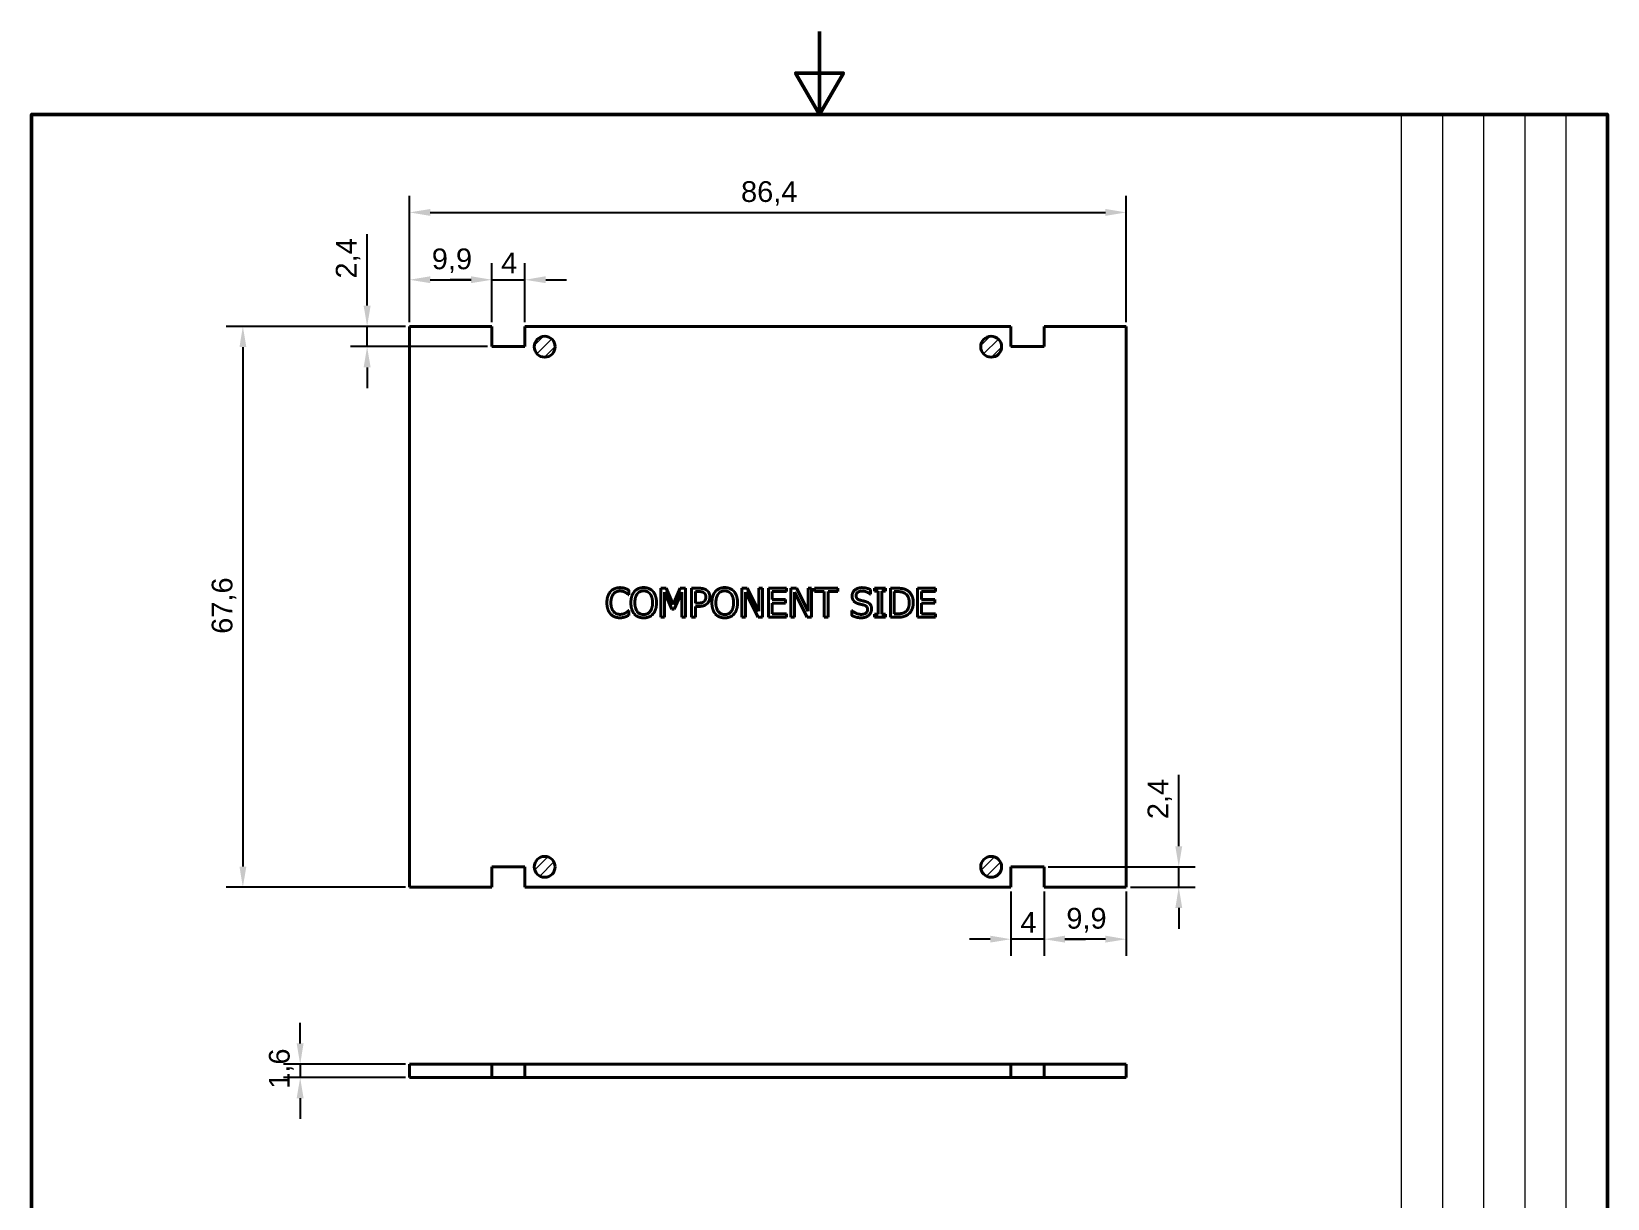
# Model space of a CAD drawing. Header units: millimetres. Extents: x 0 to 210, y 0 to 297.
# Drawn here: x 10 to 200, y 156.3 to 297 of the extents above; entities that cross this region are included whole.
import ezdxf
from ezdxf.enums import TextEntityAlignment as Align

# ---------------------------------------------------------------- set-up
doc = ezdxf.new("R2010")
doc.units = ezdxf.units.MM
doc.layers.get('0').update_dxf_attribs({"lineweight": 25})
for name, color, linetype, lineweight in [('AM_0', 7, 'Continuous', 30), ('Bordo_0', 7, 'Continuous', 50), ('Simboli(ISO)', 7, 'Continuous', 25), ('Spigoli visibili(ISO)', 7, 'Continuous', 40), ('Tratteggio', 7, 'Continuous', 9)]:
    doc.layers.add(name, color=color, linetype=linetype, lineweight=lineweight)
doc.layers.add('Quote(ISO)', color=8, linetype='Continuous', lineweight=18, true_color=0x808080)
doc.styles.add('Corrente-ISO', font='arial.ttf')
doc.styles.add('Federico-Quote', font='arial.ttf')
doc.styles.add('Gruppo1', font='arial.ttf')
doc.styles.add('Stile testo18', font='arial.ttf')
doc.styles.add('Stile testo43', font='arial.ttf')
doc.styles.add('Stile testo77', font='arial.ttf')
doc.dimstyles.new('X.XXX', dxfattribs={"dimtxt": 2.5, "dimasz": 2.5, "dimexe": 2, "dimexo": 0.5, "dimgap": 0.762, "dimtad": 1, "dimdec": 1, "dimrnd": 1e-08, "dimtxsty": 'Federico-Quote', "dimcen": 0.09, "dimdle": 10, "dimclrd": 9, "dimclre": 9, "dimclrt": 8, "dimadec": 1, "dimazin": 2, "dimtfac": 1, "dimtmove": 0, "dimatfit": 3, "dimfxl": 1, "dimtolj": 1, "dimlwd": 25, "dimlwe": 25, "dimarcsym": 0})
pattern_1 = [(45, (0, 0), (-0.6735192, 0.6735192), [])]

# ---------------------------------------------------------------- blocks, each defined once
blk = doc.blocks.new('Bordi Bordo di default')
at = {"layer": 'Bordo_0', "flags": 128}
for points in [[(105, 297), (105, 287), (102.11, 292), (107.89, 292), (105, 287)], [(10, 10), (10, 287), (200, 287), (200, 10), (10, 10)]]:
    blk.add_lwpolyline(points, dxfattribs=at)
blk = doc.blocks.new('Cartigli Italtronic_new')
at = {"layer": 'AM_0', "lineweight": 15}
for p, q in [((284.7, 286.16), (259.86, 286.16)), ((259.86, 57.39), (259.86, 286.16)), ((264.83, 56.66), (264.83, 286.16)), ((269.8, 56.66), (269.8, 286.16)), ((274.76, 56.66), (274.76, 286.16)), ((279.73, 56.66), (279.73, 286.16)), ((284.7, 286.16), (284.7, 9.16))]:
    blk.add_line(p, q, dxfattribs=at)
at = {"layer": 'AM_0'}
for tag, p, height, style in [('PROGETTISTA_001', (204.96, 48.65), 3, 'Stile testo77'), ('VERIFICATO_DA_001', (237.18, 48.68), 3, 'Stile testo77'), ('Scale_1_001', (271.09, 48.11), 3, 'Stile testo77'), ('DATA_CREAZIONE_001', (204.32, 38.44), 3.17, 'Gruppo1'), ('NUMERO_PARTE_001', (239, 14.09), 5, 'Stile testo18')]:
    blk.add_attdef(tag, p, '', height=height, dxfattribs=dict(at, style=style))
at = {"layer": 'AM_0', "style": 'Stile testo43'}
blk.add_attdef('Sostituisce', text='', height=2.5, dxfattribs=at).set_placement((245.27, 41.57), align=Align.TOP_CENTER)
at = {"layer": 'Simboli(ISO)', "color": 7, "style": 'Corrente-ISO'}
blk.add_attdef('Part_number', text='', height=2.5, dxfattribs=at).set_placement((260.96, 41.28), align=Align.TOP_LEFT)
blk = doc.blocks.new('*D4')
at = {"layer": 'Defpoints', "color": 0, "transparency": 16777216}
for p in [(141.98, 275.2), (55.58, 261.46), (141.98, 261.46)]:
    blk.add_point(p, dxfattribs=at)
at = {"layer": 'Quote(ISO)', "color": 9, "lineweight": 25, "true_color": 0xbfbfbf, "transparency": 16777216}
for p, q in [((55.58, 261.96), (55.58, 277.2)), ((141.98, 261.96), (141.98, 277.2)), ((58.08, 275.2), (139.48, 275.2))]:
    blk.add_line(p, q, dxfattribs=at)
at = {"layer": 'Quote(ISO)', "color": 9, "true_color": 0xbfbfbf, "transparency": 16777216}
for points in [[(58.08, 275.61), (58.08, 274.78), (55.58, 275.2)], [(139.48, 275.61), (139.48, 274.78), (141.98, 275.2)]]:
    blk.add_solid(points, dxfattribs=at)
at = {"layer": 'Quote(ISO)', "color": 8, "lineweight": 25, "transparency": 16777216, "insert": (95.54, 278.96), "char_height": 2.5, "attachment_point": 1, "style": 'Federico-Quote'}
blk.add_mtext('\\A1;86,4', dxfattribs=at)
blk = doc.blocks.new('*D5')
at = {"layer": 'Defpoints', "color": 0, "transparency": 16777216}
for p in [(55.58, 261.46), (35.48, 193.86), (55.58, 193.86)]:
    blk.add_point(p, dxfattribs=at)
at = {"layer": 'Quote(ISO)', "color": 9, "lineweight": 25, "true_color": 0xbfbfbf, "transparency": 16777216}
for p, q in [((55.08, 261.46), (33.48, 261.46)), ((35.48, 258.96), (35.48, 196.36)), ((55.08, 193.86), (33.48, 193.86))]:
    blk.add_line(p, q, dxfattribs=at)
at = {"layer": 'Quote(ISO)', "color": 9, "true_color": 0xbfbfbf, "transparency": 16777216}
for points in [[(35.07, 258.96), (35.9, 258.96), (35.48, 261.46)], [(35.07, 196.36), (35.9, 196.36), (35.48, 193.86)]]:
    blk.add_solid(points, dxfattribs=at)
at = {"layer": 'Quote(ISO)', "color": 8, "lineweight": 25, "transparency": 16777216, "insert": (31.72, 224.41), "char_height": 2.5, "attachment_point": 1, "rotation": 90, "style": 'Federico-Quote'}
blk.add_mtext('\\A1;67,6', dxfattribs=at)
blk = doc.blocks.new('*D6')
at = {"layer": 'Defpoints', "color": 0, "transparency": 16777216}
for p in [(55.58, 172.53), (42.39, 170.93), (55.58, 170.93)]:
    blk.add_point(p, dxfattribs=at)
at = {"layer": 'Quote(ISO)', "color": 9, "lineweight": 25, "true_color": 0xbfbfbf, "transparency": 16777216}
for p, q in [((42.39, 175.03), (42.39, 177.53)), ((55.08, 172.53), (40.39, 172.53)), ((42.39, 172.53), (42.39, 170.93)), ((55.08, 170.93), (40.39, 170.93)), ((42.39, 168.43), (42.39, 165.93))]:
    blk.add_line(p, q, dxfattribs=at)
at = {"layer": 'Quote(ISO)', "color": 9, "true_color": 0xbfbfbf, "transparency": 16777216}
for points in [[(41.97, 175.03), (42.8, 175.03), (42.39, 172.53)], [(41.97, 168.43), (42.8, 168.43), (42.39, 170.93)]]:
    blk.add_solid(points, dxfattribs=at)
at = {"layer": 'Quote(ISO)', "color": 8, "lineweight": 25, "transparency": 16777216, "insert": (38.62, 169.57), "char_height": 2.5, "attachment_point": 1, "rotation": 90, "style": 'Federico-Quote'}
blk.add_mtext('\\A1;1,6', dxfattribs=at)
blk = doc.blocks.new('*D7')
at = {"layer": 'Defpoints', "color": 0, "transparency": 16777216}
for p in [(65.49, 267.08), (55.58, 261.46), (65.49, 261.46)]:
    blk.add_point(p, dxfattribs=at)
at = {"layer": 'Quote(ISO)', "color": 9, "lineweight": 25, "true_color": 0xbfbfbf, "transparency": 16777216}
for p, q in [((55.58, 261.96), (55.58, 269.08)), ((65.49, 261.96), (65.49, 269.08)), ((58.08, 267.08), (62.99, 267.08))]:
    blk.add_line(p, q, dxfattribs=at)
at = {"layer": 'Quote(ISO)', "color": 9, "true_color": 0xbfbfbf, "transparency": 16777216}
for points in [[(58.08, 267.5), (58.08, 266.67), (55.58, 267.08)], [(62.99, 267.5), (62.99, 266.67), (65.49, 267.08)]]:
    blk.add_solid(points, dxfattribs=at)
at = {"layer": 'Quote(ISO)', "color": 8, "lineweight": 25, "transparency": 16777216, "insert": (58.26, 270.85), "char_height": 2.5, "attachment_point": 1, "style": 'Federico-Quote'}
blk.add_mtext('\\A1;9,9', dxfattribs=at)
blk = doc.blocks.new('*D8')
at = {"layer": 'Defpoints', "color": 0, "transparency": 16777216}
for p in [(69.49, 267.08), (65.49, 261.46), (69.49, 261.46)]:
    blk.add_point(p, dxfattribs=at)
at = {"layer": 'Quote(ISO)', "color": 9, "lineweight": 25, "true_color": 0xbfbfbf, "transparency": 16777216}
for p, q in [((65.49, 261.96), (65.49, 269.08)), ((69.49, 261.96), (69.49, 269.08)), ((62.99, 267.08), (60.49, 267.08)), ((65.49, 267.08), (69.49, 267.08)), ((71.99, 267.08), (74.49, 267.08))]:
    blk.add_line(p, q, dxfattribs=at)
at = {"layer": 'Quote(ISO)', "color": 9, "true_color": 0xbfbfbf, "transparency": 16777216}
for points in [[(62.99, 267.5), (62.99, 266.67), (65.49, 267.08)], [(71.99, 267.5), (71.99, 266.67), (69.49, 267.08)]]:
    blk.add_solid(points, dxfattribs=at)
at = {"layer": 'Quote(ISO)', "color": 8, "lineweight": 25, "transparency": 16777216, "insert": (66.62, 270.35), "char_height": 2.5, "attachment_point": 1, "style": 'Federico-Quote'}
blk.add_mtext('\\A1;4', dxfattribs=at)
blk = doc.blocks.new('*D9')
at = {"layer": 'Defpoints', "color": 0, "transparency": 16777216}
for p in [(55.58, 261.46), (50.46, 259.02), (65.49, 259.02)]:
    blk.add_point(p, dxfattribs=at)
at = {"layer": 'Quote(ISO)', "color": 9, "lineweight": 25, "true_color": 0xbfbfbf, "transparency": 16777216}
for p, q in [((50.46, 263.96), (50.46, 272.57)), ((55.08, 261.46), (48.46, 261.46)), ((50.46, 259.02), (50.46, 261.46)), ((64.99, 259.02), (48.46, 259.02)), ((50.46, 256.52), (50.46, 254.02))]:
    blk.add_line(p, q, dxfattribs=at)
at = {"layer": 'Quote(ISO)', "color": 9, "true_color": 0xbfbfbf, "transparency": 16777216}
for points in [[(50.04, 263.96), (50.88, 263.96), (50.46, 261.46)], [(50.04, 256.52), (50.88, 256.52), (50.46, 259.02)]]:
    blk.add_solid(points, dxfattribs=at)
at = {"layer": 'Quote(ISO)', "color": 8, "lineweight": 25, "transparency": 16777216, "insert": (46.69, 267.23), "char_height": 2.5, "attachment_point": 1, "rotation": 90, "style": 'Federico-Quote'}
blk.add_mtext('\\A1;2,4', dxfattribs=at)
blk = doc.blocks.new('*D10')
at = {"layer": 'Defpoints', "color": 0, "transparency": 16777216}
for p in [(132.08, 193.86), (141.98, 193.86), (132.08, 187.6)]:
    blk.add_point(p, dxfattribs=at)
at = {"layer": 'Quote(ISO)', "color": 9, "lineweight": 25, "true_color": 0xbfbfbf, "transparency": 16777216}
for p, q in [((132.08, 193.36), (132.08, 185.6)), ((141.98, 193.36), (141.98, 185.6)), ((139.48, 187.6), (134.58, 187.6))]:
    blk.add_line(p, q, dxfattribs=at)
at = {"layer": 'Quote(ISO)', "color": 9, "true_color": 0xbfbfbf, "transparency": 16777216}
for points in [[(134.58, 188.02), (134.58, 187.19), (132.08, 187.6)], [(139.48, 188.02), (139.48, 187.19), (141.98, 187.6)]]:
    blk.add_solid(points, dxfattribs=at)
at = {"layer": 'Quote(ISO)', "color": 8, "lineweight": 25, "transparency": 16777216, "insert": (134.76, 191.37), "char_height": 2.5, "attachment_point": 1, "style": 'Federico-Quote'}
blk.add_mtext('\\A1;9,9', dxfattribs=at)
blk = doc.blocks.new('*D11')
at = {"layer": 'Defpoints', "color": 0, "transparency": 16777216}
for p in [(128.08, 193.86), (132.08, 193.86), (128.08, 187.6)]:
    blk.add_point(p, dxfattribs=at)
at = {"layer": 'Quote(ISO)', "color": 9, "lineweight": 25, "true_color": 0xbfbfbf, "transparency": 16777216}
for p, q in [((128.08, 193.36), (128.08, 185.6)), ((132.08, 193.36), (132.08, 185.6)), ((125.58, 187.6), (123.08, 187.6)), ((132.08, 187.6), (128.08, 187.6)), ((134.58, 187.6), (137.08, 187.6))]:
    blk.add_line(p, q, dxfattribs=at)
at = {"layer": 'Quote(ISO)', "color": 9, "true_color": 0xbfbfbf, "transparency": 16777216}
for points in [[(125.58, 188.02), (125.58, 187.19), (128.08, 187.6)], [(134.58, 188.02), (134.58, 187.19), (132.08, 187.6)]]:
    blk.add_solid(points, dxfattribs=at)
at = {"layer": 'Quote(ISO)', "color": 8, "lineweight": 25, "transparency": 16777216, "insert": (129.22, 190.87), "char_height": 2.5, "attachment_point": 1, "style": 'Federico-Quote'}
blk.add_mtext('\\A1;4', dxfattribs=at)
blk = doc.blocks.new('*D12')
at = {"layer": 'Defpoints', "color": 0, "transparency": 16777216}
for p in [(132.08, 196.31), (148.31, 196.31), (141.98, 193.86)]:
    blk.add_point(p, dxfattribs=at)
at = {"layer": 'Quote(ISO)', "color": 9, "lineweight": 25, "true_color": 0xbfbfbf, "transparency": 16777216}
for p, q in [((148.31, 198.81), (148.31, 207.41)), ((132.58, 196.31), (150.31, 196.31)), ((148.31, 193.86), (148.31, 196.31)), ((142.48, 193.86), (150.31, 193.86)), ((148.31, 191.36), (148.31, 188.86))]:
    blk.add_line(p, q, dxfattribs=at)
at = {"layer": 'Quote(ISO)', "color": 9, "true_color": 0xbfbfbf, "transparency": 16777216}
for points in [[(147.9, 198.81), (148.73, 198.81), (148.31, 196.31)], [(147.9, 191.36), (148.73, 191.36), (148.31, 193.86)]]:
    blk.add_solid(points, dxfattribs=at)
at = {"layer": 'Quote(ISO)', "color": 8, "lineweight": 25, "transparency": 16777216, "insert": (144.55, 202.07), "char_height": 2.5, "attachment_point": 1, "rotation": 90, "style": 'Federico-Quote'}
blk.add_mtext('\\A1;2,4', dxfattribs=at)

msp = doc.modelspace()

# ---------------------------------------------------------------- hatches: boundary and pattern name
at = {"layer": 'Tratteggio'}
h = msp.add_hatch(dxfattribs=at)
h.set_pattern_fill('ANSI31', color=256, scale=7.62, style=0)
h.set_pattern_definition(pattern_1)
edge = h.paths.add_edge_path()
edge.add_arc((71.87, 259.01), 1.26, 0, 360)
h = msp.add_hatch(dxfattribs=at)
h.set_pattern_fill('ANSI31', color=256, scale=7.62, style=0)
h.set_pattern_definition(pattern_1)
edge = h.paths.add_edge_path()
edge.add_arc((125.7, 259.01), 1.26, 0, 360)
h = msp.add_hatch(dxfattribs=at)
h.set_pattern_fill('ANSI31', color=256, scale=7.62, style=0)
h.set_pattern_definition(pattern_1)
edge = h.paths.add_edge_path()
edge.add_arc((71.87, 196.32), 1.26, 0, 360)
h = msp.add_hatch(dxfattribs=at)
h.set_pattern_fill('ANSI31', color=256, scale=7.62, style=0)
h.set_pattern_definition(pattern_1)
edge = h.paths.add_edge_path()
edge.add_arc((125.7, 196.32), 1.26, 0, 360)

# ---------------------------------------------------------------- linework, layer by layer
at = {"layer": 'Spigoli visibili(ISO)'}
for p, q in [((65.49, 261.46), (55.58, 261.46)), ((55.58, 261.46), (55.58, 193.86)), ((65.49, 259.02), (65.49, 261.46)), ((69.49, 261.46), (69.49, 259.02)), ((128.08, 261.46), (69.49, 261.46)), ((128.08, 259.02), (128.08, 261.46)), ((132.08, 261.46), (132.08, 259.02)), ((141.98, 261.46), (132.08, 261.46)), ((141.98, 193.86), (141.98, 261.46)), ((69.49, 259.02), (65.49, 259.02)), ((132.08, 259.02), (128.08, 259.02)), ((85.86, 229.9), (86.5, 229.9)), ((85.86, 226.4), (85.86, 229.9)), ((86.5, 229.9), (87.37, 227.96)), ((87.37, 227.96), (88.22, 229.9)), ((88.22, 229.9), (88.86, 229.9)), ((88.86, 229.9), (88.86, 226.4)), ((89.57, 229.9), (90.45, 229.9)), ((89.57, 226.4), (89.57, 229.9)), ((95.63, 229.9), (96.29, 229.9)), ((95.63, 226.4), (95.63, 229.9)), ((96.29, 229.9), (97.7, 227.13)), ((97.7, 229.9), (98.14, 229.9)), ((97.7, 227.13), (97.7, 229.9)), ((98.14, 229.9), (98.14, 226.4)), ((98.85, 229.9), (101.04, 229.9)), ((98.85, 226.4), (98.85, 229.9)), ((101.04, 229.9), (101.04, 229.49)), ((101.55, 229.9), (102.21, 229.9)), ((101.55, 226.4), (101.55, 229.9)), ((102.21, 229.9), (103.62, 227.13)), ((103.62, 229.9), (104.05, 229.9)), ((103.62, 227.13), (103.62, 229.9)), ((104.05, 229.9), (104.05, 226.4)), ((104.4, 229.9), (107.22, 229.9)), ((104.4, 229.49), (104.4, 229.9)), ((107.22, 229.9), (107.22, 229.49)), ((111.62, 229.9), (112.97, 229.9)), ((111.62, 229.55), (111.62, 229.9)), ((112.97, 229.9), (112.97, 229.55)), ((113.55, 229.9), (114.35, 229.9)), ((113.55, 226.4), (113.55, 229.9)), ((116.81, 229.9), (119, 229.9)), ((116.81, 226.4), (116.81, 229.9)), ((119, 229.9), (119, 229.49)), ((82.02, 229.11), (81.98, 229.11)), ((82.02, 229.67), (82.02, 229.11)), ((86.3, 229.42), (86.3, 226.4)), ((87.2, 227.37), (86.3, 229.42)), ((88.4, 229.42), (87.48, 227.37)), ((88.4, 226.4), (88.4, 229.42)), ((90.42, 229.5), (90.04, 229.5)), ((90.04, 229.5), (90.04, 228.11)), ((90.04, 228.11), (90.35, 228.11)), ((96.07, 229.42), (96.07, 226.4)), ((97.61, 226.4), (96.07, 229.42)), ((99.31, 229.49), (99.31, 228.53)), ((101.04, 229.49), (99.31, 229.49)), ((99.31, 228.53), (100.92, 228.53)), ((99.31, 228.12), (99.31, 226.82)), ((100.92, 228.12), (99.31, 228.12)), ((100.92, 228.53), (100.92, 228.12)), ((101.98, 229.42), (101.98, 226.4)), ((103.53, 226.4), (101.98, 229.42)), ((105.58, 229.49), (104.4, 229.49)), ((105.58, 226.4), (105.58, 229.49)), ((106.04, 229.49), (106.04, 226.4)), ((107.22, 229.49), (106.04, 229.49)), ((111.14, 229.18), (111.11, 229.18)), ((111.14, 229.74), (111.14, 229.18)), ((112.06, 229.55), (111.62, 229.55)), ((112.06, 226.76), (112.06, 229.55)), ((112.53, 229.55), (112.53, 226.76)), ((112.97, 229.55), (112.53, 229.55)), ((114.37, 229.5), (114.01, 229.5)), ((114.01, 229.5), (114.01, 226.81)), ((117.28, 229.49), (117.28, 228.53)), ((119, 229.49), (117.28, 229.49)), ((117.28, 228.53), (118.89, 228.53)), ((117.28, 228.12), (117.28, 226.82)), ((118.89, 228.12), (117.28, 228.12)), ((118.89, 228.53), (118.89, 228.12)), ((81.99, 227.2), (82.02, 227.2)), ((82.02, 227.2), (82.02, 226.64)), ((86.3, 226.4), (85.86, 226.4)), ((87.48, 227.37), (87.2, 227.37)), ((88.86, 226.4), (88.4, 226.4)), ((90.04, 226.4), (89.57, 226.4)), ((90.04, 227.71), (90.04, 226.4)), ((90.43, 227.71), (90.04, 227.71)), ((96.07, 226.4), (95.63, 226.4)), ((98.14, 226.4), (97.61, 226.4)), ((101.04, 226.4), (98.85, 226.4)), ((99.31, 226.82), (101.04, 226.82)), ((101.04, 226.82), (101.04, 226.4)), ((101.98, 226.4), (101.55, 226.4)), ((104.05, 226.4), (103.53, 226.4)), ((106.04, 226.4), (105.58, 226.4)), ((108.9, 227.2), (108.93, 227.2)), ((108.9, 226.61), (108.9, 227.2)), ((111.62, 226.76), (112.06, 226.76)), ((111.62, 226.4), (111.62, 226.76)), ((112.97, 226.4), (111.62, 226.4)), ((112.53, 226.76), (112.97, 226.76)), ((112.97, 226.76), (112.97, 226.4)), ((114.35, 226.4), (113.55, 226.4)), ((114.01, 226.81), (114.37, 226.81)), ((119, 226.4), (116.81, 226.4)), ((117.28, 226.82), (119, 226.82)), ((119, 226.82), (119, 226.4)), ((65.49, 193.86), (65.49, 196.31)), ((65.49, 196.31), (69.49, 196.31)), ((69.49, 196.31), (69.49, 193.86)), ((128.08, 193.86), (128.08, 196.31)), ((128.08, 196.31), (132.08, 196.31)), ((132.08, 196.31), (132.08, 193.86)), ((55.58, 193.86), (65.49, 193.86)), ((69.49, 193.86), (128.08, 193.86)), ((132.08, 193.86), (141.98, 193.86)), ((55.58, 172.53), (65.49, 172.53)), ((55.58, 172.53), (55.58, 170.93)), ((65.49, 172.53), (69.49, 172.53)), ((65.49, 170.93), (65.49, 172.53)), ((69.49, 172.53), (128.08, 172.53)), ((69.49, 172.53), (69.49, 170.93)), ((128.08, 170.93), (128.08, 172.53)), ((128.08, 172.53), (132.08, 172.53)), ((132.08, 172.53), (132.08, 170.93)), ((132.08, 172.53), (141.98, 172.53)), ((141.98, 172.53), (141.98, 170.93)), ((65.49, 170.93), (55.58, 170.93)), ((69.49, 170.93), (65.49, 170.93)), ((128.08, 170.93), (69.49, 170.93)), ((132.08, 170.93), (128.08, 170.93)), ((141.98, 170.93), (132.08, 170.93))]:
    msp.add_line(p, q, dxfattribs=at)
for centre in [(71.87, 259.01), (125.7, 259.01), (71.87, 196.32), (125.7, 196.32)]:
    msp.add_circle(centre, 1.26, dxfattribs=at)
for points in [[(79.8, 229.49), (80.01, 229.72), (80.59, 229.97), (80.94, 229.97)], [(80.94, 229.97), (81.12, 229.97), (81.43, 229.92), (81.56, 229.88)], [(82.68, 229.5), (82.88, 229.74), (83.45, 229.98), (83.8, 229.98)], [(83.8, 229.98), (84.16, 229.98), (84.73, 229.73), (84.93, 229.5)], [(90.45, 229.9), (90.76, 229.9), (91.2, 229.8), (91.37, 229.69)], [(92.45, 229.5), (92.65, 229.74), (93.22, 229.98), (93.57, 229.98)], [(93.57, 229.98), (93.93, 229.98), (94.5, 229.73), (94.7, 229.5)], [(108.93, 228.97), (108.93, 229.39), (109.59, 229.97), (110.1, 229.97)], [(110.1, 229.97), (110.4, 229.97), (110.92, 229.85), (111.14, 229.74)], [(114.35, 229.9), (114.84, 229.9), (115.4, 229.76), (115.6, 229.63)], [(79.37, 228.15), (79.37, 228.59), (79.59, 229.24), (79.8, 229.49)], [(79.81, 226.8), (79.6, 227.03), (79.37, 227.71), (79.37, 228.15)], [(80.16, 229.21), (80.02, 229.03), (79.85, 228.49), (79.85, 228.15)], [(79.85, 228.15), (79.85, 227.79), (80.02, 227.27), (80.17, 227.09)], [(80.94, 229.57), (80.71, 229.57), (80.31, 229.39), (80.16, 229.21)], [(81.59, 229.4), (81.46, 229.48), (81.14, 229.57), (80.94, 229.57)], [(81.56, 229.88), (81.67, 229.84), (81.9, 229.73), (82.02, 229.67)], [(81.98, 229.11), (81.92, 229.17), (81.73, 229.33), (81.59, 229.4)], [(82.26, 228.15), (82.26, 228.59), (82.47, 229.26), (82.68, 229.5)], [(82.67, 226.81), (82.47, 227.04), (82.26, 227.72), (82.26, 228.15)], [(83.03, 229.21), (82.89, 229.03), (82.74, 228.5), (82.74, 228.15)], [(82.74, 228.15), (82.74, 227.47), (83.32, 226.73), (83.8, 226.73)], [(83.8, 229.58), (83.55, 229.58), (83.17, 229.4), (83.03, 229.21)], [(84.58, 229.21), (84.44, 229.39), (84.05, 229.58), (83.8, 229.58)], [(83.8, 226.73), (84.29, 226.73), (84.87, 227.47), (84.87, 228.15)], [(84.87, 228.15), (84.87, 228.5), (84.72, 229.04), (84.58, 229.21)], [(84.93, 229.5), (85.13, 229.27), (85.35, 228.59), (85.35, 228.15)], [(85.35, 228.15), (85.35, 227.73), (85.14, 227.04), (84.93, 226.81)], [(90.35, 228.11), (90.64, 228.11), (90.99, 228.2), (91.1, 228.32)], [(91.05, 229.37), (90.94, 229.44), (90.64, 229.5), (90.42, 229.5)], [(91.48, 228.07), (91.3, 227.89), (90.8, 227.71), (90.43, 227.71)], [(91.3, 228.84), (91.3, 229.02), (91.17, 229.28), (91.05, 229.37)], [(91.1, 228.32), (91.2, 228.42), (91.3, 228.67), (91.3, 228.84)], [(91.37, 229.69), (91.56, 229.55), (91.78, 229.14), (91.78, 228.85)], [(91.78, 228.85), (91.78, 228.62), (91.62, 228.21), (91.48, 228.07)], [(92.03, 228.15), (92.03, 228.59), (92.25, 229.26), (92.45, 229.5)], [(92.44, 226.81), (92.24, 227.04), (92.03, 227.72), (92.03, 228.15)], [(92.8, 229.21), (92.66, 229.03), (92.51, 228.5), (92.51, 228.15)], [(92.51, 228.15), (92.51, 227.47), (93.09, 226.73), (93.58, 226.73)], [(93.58, 229.58), (93.32, 229.58), (92.94, 229.4), (92.8, 229.21)], [(94.35, 229.21), (94.21, 229.39), (93.82, 229.58), (93.58, 229.58)], [(93.58, 226.73), (94.06, 226.73), (94.64, 227.47), (94.64, 228.15)], [(94.64, 228.15), (94.64, 228.5), (94.49, 229.04), (94.35, 229.21)], [(94.7, 229.5), (94.9, 229.27), (95.12, 228.59), (95.12, 228.15)], [(95.12, 228.15), (95.12, 227.73), (94.91, 227.04), (94.7, 226.81)], [(109.15, 228.33), (109.05, 228.45), (108.93, 228.76), (108.93, 228.97)], [(109.73, 228.02), (109.55, 228.07), (109.26, 228.22), (109.15, 228.33)], [(110.13, 229.56), (109.81, 229.56), (109.41, 229.26), (109.41, 229.01)], [(109.41, 229.01), (109.41, 228.79), (109.65, 228.53), (109.87, 228.47)], [(110.36, 227.87), (110.2, 227.91), (109.93, 227.97), (109.73, 228.02)], [(109.87, 228.47), (110.02, 228.43), (110.44, 228.33), (110.59, 228.29)], [(111.11, 229.18), (110.94, 229.34), (110.42, 229.56), (110.13, 229.56)], [(110.59, 228.29), (110.95, 228.17), (111.28, 227.73), (111.28, 227.4)], [(115.29, 229.29), (115.11, 229.4), (114.68, 229.5), (114.37, 229.5)], [(115.82, 228.16), (115.82, 228.56), (115.56, 229.13), (115.29, 229.29)], [(115.34, 227.04), (115.58, 227.2), (115.82, 227.75), (115.82, 228.16)], [(116.31, 228.15), (116.31, 227.67), (115.92, 226.9), (115.59, 226.69)], [(115.6, 229.63), (115.94, 229.4), (116.31, 228.66), (116.31, 228.15)], [(80.93, 226.34), (80.59, 226.34), (80.02, 226.57), (79.81, 226.8)], [(80.17, 227.09), (80.32, 226.92), (80.72, 226.75), (80.94, 226.75)], [(81.56, 226.44), (81.4, 226.39), (81.14, 226.34), (80.93, 226.34)], [(80.94, 226.75), (81.14, 226.75), (81.48, 226.84), (81.62, 226.92)], [(82.02, 226.64), (81.9, 226.59), (81.7, 226.49), (81.56, 226.44)], [(81.62, 226.92), (81.74, 226.99), (81.93, 227.15), (81.99, 227.2)], [(83.8, 226.33), (83.45, 226.33), (82.88, 226.57), (82.67, 226.81)], [(84.93, 226.81), (84.72, 226.56), (84.15, 226.33), (83.8, 226.33)], [(93.57, 226.33), (93.22, 226.33), (92.65, 226.57), (92.44, 226.81)], [(94.7, 226.81), (94.49, 226.56), (93.92, 226.33), (93.57, 226.33)], [(110.05, 226.34), (109.67, 226.34), (109.14, 226.5), (108.9, 226.61)], [(108.93, 227.2), (109.16, 226.98), (109.75, 226.75), (110.02, 226.75)], [(110.02, 226.75), (110.4, 226.75), (110.8, 227.07), (110.8, 227.33)], [(110.96, 226.66), (110.8, 226.51), (110.37, 226.34), (110.05, 226.34)], [(110.8, 227.33), (110.8, 227.54), (110.59, 227.8), (110.36, 227.87)], [(111.28, 227.4), (111.28, 227.2), (111.11, 226.8), (110.96, 226.66)], [(115.59, 226.69), (115.33, 226.52), (114.78, 226.4), (114.35, 226.4)], [(114.37, 226.81), (114.68, 226.81), (115.15, 226.91), (115.34, 227.04)]]:
    msp.add_open_spline(points, degree=2, dxfattribs=at)

# ---------------------------------------------------------------- block references
for name, p in [('Bordi Bordo di default', (0, 0)), ('Cartigli Italtronic_new', (-84.7, 0.84))]:
    msp.add_blockref(name, p)

# ---------------------------------------------------------------- dimensions: what is measured, and where the dimension line sits
at = {"layer": 'Quote(ISO)', "color": 9, "lineweight": 25, "true_color": 0xbfbfbf}
for base, p1, p2, angle, override, picture, middle in [((141.98, 275.2), (55.58, 261.46), (141.98, 261.46), 180, {"dimgap": 0.762, "dimdec": 1, "dimtol": 0, "dimlim": 0, "dimtp": 0, "dimtm": 0, "dimtdec": 2, "dimtofl": 0, "dimatfit": 1}, '*D4', (98.78, 275.2)), ((50.46, 259.02), (55.58, 261.46), (65.49, 259.02), 90, {"dimgap": 0.762, "dimdec": 1, "dimtol": 0, "dimlim": 0, "dimtp": 0, "dimtm": 0, "dimtdec": 2, "dimtofl": 1, "dimatfit": 1}, '*D9', (50.46, 269.52)), ((65.49, 267.08), (55.58, 261.46), (65.49, 261.46), 180, {"dimgap": 0.762, "dimdec": 1, "dimtol": 0, "dimlim": 0, "dimtp": 0, "dimtm": 0, "dimtdec": 2, "dimtofl": 0, "dimatfit": 1}, '*D7', (60.54, 267.08)), ((69.49, 267.08), (65.49, 261.46), (69.49, 261.46), 180, {"dimgap": 0.762, "dimdec": 1, "dimtol": 0, "dimlim": 0, "dimtp": 0, "dimtm": 0, "dimtdec": 2, "dimtofl": 1, "dimatfit": 1}, '*D8', (67.49, 267.08)), ((35.48, 193.86), (55.58, 261.46), (55.58, 193.86), 90, {"dimgap": 0.762, "dimdec": 1, "dimtol": 0, "dimlim": 0, "dimtp": 0, "dimtm": 0, "dimtdec": 2, "dimtofl": 0, "dimatfit": 1}, '*D5', (35.48, 227.66)), ((148.3138, 196.3067), (141.9847, 193.8637), (132.0824, 196.3067), 270, {"dimgap": 0.762, "dimdec": 1, "dimtol": 0, "dimlim": 0, "dimtp": 0, "dimtm": 0, "dimtdec": 2, "dimtofl": 1, "dimatfit": 1}, '*D12', (148.3138, 204.3607)), ((128.08, 187.6), (132.08, 193.86), (128.08, 193.86), 180, {"dimgap": 0.762, "dimdec": 1, "dimtol": 0, "dimlim": 0, "dimtp": 0, "dimtm": 0, "dimtdec": 2, "dimtofl": 1, "dimatfit": 1}, '*D11', (130.08, 187.6)), ((42.39, 170.93), (55.58, 172.53), (55.58, 170.93), 270, {"dimgap": 0.762, "dimdec": 1, "dimtol": 0, "dimlim": 0, "dimtp": 0, "dimtm": 0, "dimtdec": 2, "dimtofl": 1, "dimatfit": 1}, '*D6', (42.39, 171.73))]:
    dim = msp.add_linear_dim(base=base, p1=p1, p2=p2, angle=angle, dimstyle='X.XXX', override=override, dxfattribs=at)
    dim.commit()
    dim.dimension.update_dxf_attribs({"geometry": picture, "text_midpoint": middle, "dimtype": 160})
dim = msp.add_linear_dim(base=(132.08, 187.6), p1=(141.98, 193.86), p2=(132.08, 193.86), dimstyle='X.XXX', override={"dimgap": 0.762, "dimdec": 1, "dimtol": 0, "dimlim": 0, "dimtp": 0, "dimtm": 0, "dimtdec": 2, "dimtofl": 0, "dimatfit": 1}, dxfattribs=at)
dim.commit()
dim.dimension.update_dxf_attribs({"geometry": '*D10', "text_midpoint": (137.03, 187.6), "dimtype": 160})

doc.saveas('drawing.dxf')
